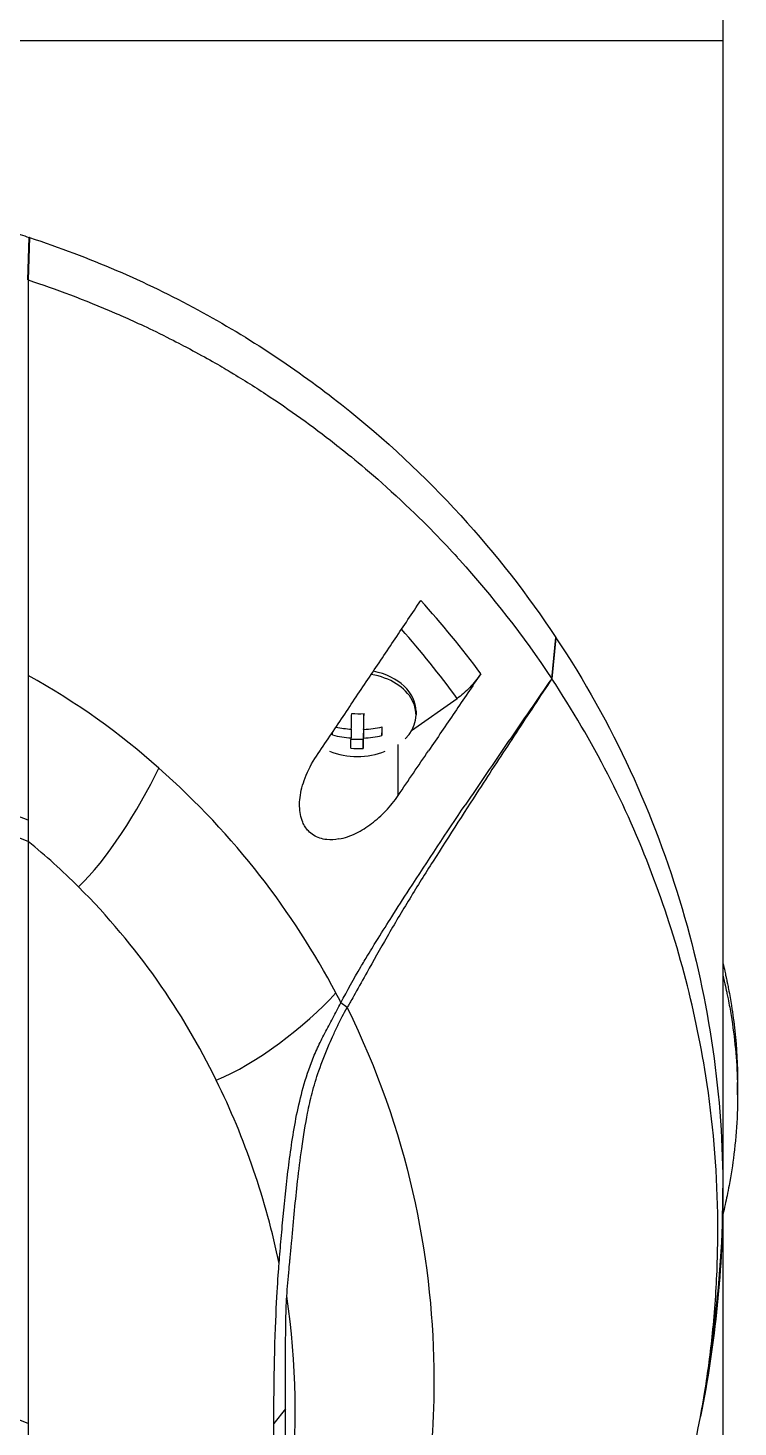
# Model space of a CAD drawing. Header units: millimetres. Extents: x 0 to 4378, y 0 to 2376.
# Drawn here: x 2232.8 to 2274.6, y 1182.7 to 1264.9 of the extents above; entities that cross this region are included whole.
import ezdxf

# ---------------------------------------------------------------- set-up
doc = ezdxf.new("R2010")
doc.units = ezdxf.units.MM
doc.header["$LTSCALE"] = 0.2

# ---------------------------------------------------------------- blocks, each defined once
blk = doc.blocks.new('Blk$A3R2-0W24J')
for p, q in [((59, 668.4), (59, 520)), ((59, 661.9), (-59, 661.9)), ((18.127, 647.848), (18.204, 650.335)), ((18.222, 650.33), (18.141, 647.834)), ((18.222, 650.33), (18.204, 650.335)), ((18.127, 647.848), (18.141, 647.834)), ((48.929, 624.395), (49.171, 626.82)), ((49.182, 626.804), (48.937, 624.392)), ((49.182, 626.804), (49.171, 626.82)), ((40.687, 621.338), (43.37, 623.235)), ((37.876, 622.34), (37.869, 622.099)), ((37.869, 622.099), (37.869, 621.413)), ((40.95, 622.484), (40.95, 622.272)), ((37.131, 621.424), (37.131, 620.91)), ((37.855, 621.587), (37.834, 620.818)), ((37.869, 621.586), (37.855, 621.587)), ((37.855, 621.587), (37.855, 620.9)), ((38.943, 621.554), (38.943, 621.044)), ((37.834, 620.818), (37.128, 620.827)), ((37.834, 620.818), (37.834, 620.29)), ((39.904, 617.536), (39.904, 620.531)), ((39.904, 617.535), (39.904, 617.535)), ((18.145, 616.076), (16.552, 616.68)), ((18.145, 614.814), (16.474, 615.46)), ((18.145, 614.814), (18.146, 580.608)), ((36.898, 605.059), (36.536, 605.343)), ((38.668, 601.019), (38.668, 601.019)), ((59.861, 599.937), (59.861, 600.644)), ((40.215, 596.339), (40.215, 596.338)), ((33.837, 593.425), (33.836, 593.425)), ((58.986, 592.853), (58.986, 592.852)), ((58.492, 586.494), (58.193, 584.224)), ((18.146, 580.608), (16.474, 581.255)), ((33.271, 581.476), (32.59, 580.608)), ((18.146, 580.608), (18.145, 546.401))]:
    blk.add_line(p, q)
for centre, radius, start, end in [((37.5, 624.337), 4.52, 248.7153, 291.30349), ((0, 594.2), 59, 351.94051, 0.23936), ((0, 594.2), 41.225, 357.17062, 357.17364), ((0, 594.2), 41.725, 354.29335, 354.29643), ((0, 594.2), 42.5, 350.05615, 350.05927)]:
    blk.add_arc(centre, radius, start, end)
for centre, major_axis, ratio, start_param, end_param in [((28.395, 611.436), (-20.282, 28.61), 0.599718, 4.750751, 4.910369), ((27.7, 610.842), (-19.378, 27.638), 0.591246, 4.746501, 4.901906), ((37.5, 626.727), (5.5, 0), 0.707107, 0.057613, 0.057622), ((37.5, 622.272), (3.45, 0), 0.707107, 5.668245, 7.615338), ((37.5, 622.484), (3.45, 0), 0.707107, 0, 1.294245), ((37.138, 624.342), (-0.062, -4.505), 0.013709, 0.866046, 1.113193), ((37.528, 625.362), (-4.279, 0.117), 0.706974, 1.505395, 1.674966), ((37.862, 624.332), (0.062, 4.505), 0.013709, 4.007639, 4.254785), ((36.05, 624.356), (-0.059, -4.28), 0.013709, 0.700706, 0.76324), ((37.493, 624.08), (4.503, -0.123), 0.706974, 4.404073, 4.65122), ((37.507, 624.593), (-4.503, 0.123), 0.706974, 1.30569, 1.509627), ((37.493, 624.08), (4.503, -0.123), 0.706974, 4.812327, 5.059474), ((37.507, 624.593), (-4.503, 0.123), 0.706974, 1.670734, 1.917881), ((38.95, 624.317), (0.059, 4.28), 0.013709, 3.842299, 4.01187), ((37.138, 624.342), (-0.062, -4.505), 0.013709, 0.457792, 0.704938), ((37.472, 623.311), (4.279, -0.117), 0.706974, 4.646988, 4.816559), ((37.862, 624.332), (0.062, 4.505), 0.013709, 3.599384, 3.846531), ((-1080.39, 1294.856), (-1508.743, -2133.684), 0.5, 1.606688, 1.6079), ((-38.176, 525.303), (50.802, 93.208), 0.584526, 6.113536, 6.176367), ((-40.988, 584.627), (82.462, 1.556), 0.710539, 0.334686, 0.345134), ((7.261, 605.956), (12.855, 29.81), 0.938918, 5.009699, 5.009719), ((-47.538, 570.79), (-79.717, -22.186), 0.738727, 3.091652, 3.278177)]:
    blk.add_ellipse(centre, major_axis=major_axis, ratio=ratio, start_param=start_param, end_param=end_param)
for points, knots in [([(-0.175, 653.213), (0.022, 653.214), (0.219, 653.211), (0.417, 653.208), (0.614, 653.205), (0.811, 653.201), (1.009, 653.195), (1.403, 653.183), (1.797, 653.167), (2.191, 653.146), (2.978, 653.105), (3.764, 653.046), (4.547, 652.973), (5.33, 652.9), (6.11, 652.815), (6.888, 652.719), (7.666, 652.624), (8.443, 652.521), (9.215, 652.407), (9.988, 652.293), (10.758, 652.167), (11.523, 652.028), (12.287, 651.888), (13.046, 651.734), (13.798, 651.562), (13.986, 651.519), (14.173, 651.475), (14.36, 651.429), (14.546, 651.384), (14.733, 651.338), (14.918, 651.289), (15.288, 651.191), (15.656, 651.091), (16.023, 650.988), (16.39, 650.885), (16.756, 650.781), (17.121, 650.673), (17.303, 650.619), (17.484, 650.565), (17.665, 650.508), (17.845, 650.451), (18.025, 650.394), (18.204, 650.335)], [-1, -1, -1, -1, -0.96875, -0.96875, -0.96875, -0.9375, -0.9375, -0.9375, -0.875, -0.875, -0.875, -0.75, -0.75, -0.75, -0.625, -0.625, -0.625, -0.5, -0.5, -0.5, -0.375, -0.375, -0.375, -0.25, -0.25, -0.25, -0.21875, -0.21875, -0.21875, -0.1875, -0.1875, -0.1875, -0.125, -0.125, -0.125, -0.0625, -0.0625, -0.0625, -0.03125, -0.03125, -0.03125, 0, 0, 0, 0]), ([(18.222, 650.33), (19.977, 649.759), (21.681, 649.111), (23.331, 648.401), (24.981, 647.691), (26.575, 646.917), (28.109, 646.086), (31.176, 644.425), (33.996, 642.542), (36.572, 640.507), (39.148, 638.472), (41.482, 636.284), (43.577, 633.989), (45.671, 631.694), (47.528, 629.292), (49.171, 626.82)], [-1, -1, -1, -1, -0.875, -0.875, -0.875, -0.75, -0.75, -0.75, -0.5, -0.5, -0.5, -0.25, -0.25, -0.25, 0, 0, 0, 0]), ([(18.141, 647.834), (19.748, 647.307), (21.452, 646.67), (23.225, 645.905), (23.852, 645.635), (24.665, 645.273), (25.646, 644.796), (26.87, 644.201), (27.632, 643.785), (27.98, 643.596), (28.95, 643.07), (29.689, 642.635), (30.223, 642.313), (30.955, 641.873), (31.672, 641.419), (32.373, 640.954), (33.776, 640.024), (35.118, 639.047), (36.399, 638.033), (36.439, 638.002), (36.449, 637.994), (36.474, 637.974), (37.271, 637.341), (38.509, 636.333), (40.063, 634.883), (41.569, 633.476), (42.634, 632.342), (43.365, 631.54), (43.402, 631.498), (43.465, 631.43), (43.515, 631.375), (45.41, 629.277), (47.234, 626.949), (48.929, 624.395)], [-1, -1, -1, -1, -0.875, -0.875, -0.875, -0.8125, -0.8125, -0.8125, -0.75, -0.75, -0.75, -0.6875, -0.6875, -0.6875, -0.625, -0.625, -0.625, -0.5000062, -0.5000062, -0.5000062, -0.4961503, -0.4961503, -0.4961503, -0.375, -0.375, -0.375, -0.2500563, -0.2500563, -0.2500563, -0.243637, -0.243637, -0.243637, 0, 0, 0, 0]), ([(18.145, 638.605), (18.145, 636.156), (18.145, 633.773), (18.145, 631.442), (18.145, 629.112), (18.145, 626.833), (18.143, 624.588)], [0.3954379, 0.3954379, 0.3954379, 0.3954379, 0.6978194, 0.6978194, 0.6978194, 0.9999999, 0.9999999, 0.9999999, 0.9999999]), ([(38.215, 624.493), (38.717, 625.241), (39.221, 625.992), (40.224, 627.49), (40.727, 628.24), (41.229, 628.989)], [0, 0, 0, 0, 0.2704602, 0.2704602, 0.5409661, 0.5409661, 0.5409661, 0.5409661]), ([(49.182, 626.804), (50.865, 624.27), (52.316, 621.659), (53.546, 618.998), (54.776, 616.338), (55.786, 613.626), (56.595, 610.885), (57.403, 608.145), (58.007, 605.374), (58.406, 602.589), (58.805, 599.804), (59, 597.004), (59, 594.204), (58.999, 591.631), (58.829, 589.057), (58.492, 586.494)], [-1, -1, -1, -1, -0.875, -0.875, -0.875, -0.75, -0.75, -0.75, -0.625, -0.625, -0.625, -0.5, -0.5, -0.5, -0.3850838, -0.3850838, -0.3850838, -0.3850838]), ([(18.143, 624.588), (18.143, 624.462), (18.144, 624.336), (18.144, 624.211), (18.144, 623.869), (18.144, 623.532), (18.143, 623.2), (18.143, 622.868), (18.142, 622.541), (18.142, 622.219), (18.142, 621.896), (18.142, 621.579), (18.142, 621.266), (18.142, 620.64), (18.143, 620.032), (18.143, 619.44), (18.144, 618.847), (18.144, 618.271), (18.144, 617.71), (18.144, 617.149), (18.145, 616.604), (18.145, 616.076)], [-1, -1, -1, -1, -0.960972, -0.960972, -0.960972, -0.8541973, -0.8541973, -0.8541973, -0.7474227, -0.7474227, -0.7474227, -0.640648, -0.640648, -0.640648, -0.4270987, -0.4270987, -0.4270987, -0.2135493, -0.2135493, -0.2135493, 0, 0, 0, 0]), ([(35.097, 619.848), (35.62, 620.625), (36.135, 621.392), (37.179, 622.948), (37.692, 623.713), (38.215, 624.493)], [0.0002569, 0.0002569, 0.0002569, 0.0002569, 0.2815399, 0.2815399, 0.5619015, 0.5619015, 0.5619015, 0.5619015]), ([(48.937, 624.392), (48.232, 623.334), (47.533, 622.276), (46.152, 620.173), (45.454, 619.104), (43.997, 616.859), (42.858, 615.101), (41.489, 612.936), (41.029, 612.199), (40.13, 610.725), (39.685, 609.979), (39.245, 609.219)], [-1.963979, -1.963979, -1.963979, -1.963979, -1.503891, -1.503891, -1.05427, -1.05427, -0.532904, -0.532904, -0.264896, -0.264896, -0.000001, -0.000001, -0.000001, -0.000001]), ([(44.763, 624.688), (44.251, 623.932), (43.738, 623.176), (42.712, 621.665), (42.198, 620.909), (41.685, 620.154)], [0.0000037, 0.0000037, 0.0000037, 0.0000037, 0.2741089, 0.2741089, 0.5482071, 0.5482071, 0.5482071, 0.5482071]), ([(44.763, 624.688), (44.566, 624.397), (44.345, 624.124), (43.871, 623.63), (43.621, 623.413), (43.37, 623.235)], [0, 0, 0, 0, 0.1054177, 0.1054177, 0.211832, 0.211832, 0.211832, 0.211832]), ([(48.929, 624.395), (48.505, 623.783), (48.081, 623.169), (47.23, 621.935), (46.803, 621.314), (45.527, 619.452), (44.673, 618.198), (43.833, 616.951)], [-0.9008257, -0.9008257, -0.9008257, -0.9008257, -0.6771992, -0.6771992, -0.4512251, -0.4512251, 0, 0, 0, 0]), ([(48.937, 624.392), (48.936, 624.393), (48.934, 624.393), (48.932, 624.394), (48.93, 624.395), (48.929, 624.395)], [0, 0, 0, 0, 0.001275561, 0.001275561, 0.002551107, 0.002551107, 0.002551107, 0.002551107]), ([(48.929, 559.443), (49.595, 560.447), (50.224, 561.462), (51.016, 562.83), (51.209, 563.172), (52.159, 564.893), (52.85, 566.277), (53.912, 568.633), (54.308, 569.578), (55.171, 571.793), (55.617, 573.068), (56.247, 575.086), (56.462, 575.825), (57.19, 578.523), (57.617, 580.504), (58.123, 583.629), (58.274, 584.775), (58.524, 587.212), (58.615, 588.518), (58.687, 590.521), (58.7, 591.218), (58.7, 592.259), (58.697, 592.607), (58.644, 595.659), (58.414, 598.359), (57.357, 605.096), (56.29, 609.098), (53.308, 616.906), (51.371, 620.721), (48.937, 624.392)], [-9.408292, -9.408292, -9.408292, -9.408292, -8.940225, -8.940225, -8.784061, -8.784061, -8.159936, -8.159936, -7.746635, -7.746635, -7.195733, -7.195733, -6.880511, -6.880511, -6.03378, -6.03378, -5.549642, -5.549642, -4.992589, -4.992589, -4.695557, -4.695557, -4.54853, -4.54853, -3.420514, -3.420514, -1.719638, -1.719638, 0, 0, 0, 0]), ([(36.41, 614.97), (36.167, 614.926), (35.927, 614.912), (35.417, 614.963), (35.155, 615.045), (34.814, 615.258), (34.711, 615.343), (34.55, 615.514), (34.489, 615.593), (34.378, 615.765), (34.329, 615.858), (34.228, 616.095), (34.183, 616.244), (34.091, 616.716), (34.086, 617.056), (34.175, 617.789), (34.279, 618.181), (34.597, 619.009), (34.828, 619.444), (35.097, 619.848)], [-0.7623764, -0.7623764, -0.7623764, -0.7623764, -0.6736588, -0.6736588, -0.5663891, -0.5663891, -0.5135419, -0.5135419, -0.4749692, -0.4749692, -0.4359064, -0.4359064, -0.3805891, -0.3805891, -0.2695912, -0.2695912, -0.1460617, -0.1460617, -0.0002815, -0.0002815, -0.0002815, -0.0002815]), ([(36.238, 605.915), (34.98, 608.288), (33.5, 610.602), (31.772, 612.82), (30.043, 615.037), (28.066, 617.158), (25.828, 619.135)], [0, 0, 0, 0, 0.5, 0.5, 0.5, 1, 1, 1, 1]), ([(36.41, 614.97), (36.75, 615.032), (37.094, 615.153), (37.741, 615.47), (38.048, 615.662), (38.631, 616.103), (38.911, 616.353), (39.437, 616.906), (39.684, 617.212), (39.904, 617.535)], [0.0008937, 0.0008937, 0.0008937, 0.0008937, 0.1243393, 0.1243393, 0.2392492, 0.2392492, 0.3539051, 0.3539051, 0.4711433, 0.4711433, 0.4711433, 0.4711433]), ([(36.536, 605.343), (36.9, 606.054), (37.29, 606.753), (37.835, 607.677), (37.974, 607.908), (38.315, 608.47), (38.527, 608.813), (38.986, 609.549), (39.275, 610.006), (39.863, 610.931), (40.206, 611.466), (41.63, 613.664), (42.774, 615.38), (43.833, 616.951)], [0.000002, 0.000002, 0.000002, 0.000002, 0.24152, 0.24152, 0.323079, 0.323079, 0.438614, 0.438614, 0.597649, 0.597649, 0.817365, 0.817365, 1.502617, 1.502617, 1.502617, 1.502617]), ([(29.204, 600.787), (28.219, 602.799), (27.064, 604.771), (25.719, 606.677), (24.374, 608.583), (22.838, 610.422), (21.095, 612.159)], [-1, -1, -1, -1, -0.5, -0.5, -0.5, 0, 0, 0, 0]), ([(39.245, 609.219), (38.83, 608.502), (38.422, 607.773), (37.833, 606.72), (37.598, 606.3), (37.149, 605.503), (37.059, 605.345), (36.971, 605.192), (36.934, 605.126), (36.898, 605.06)], [-0.1355219, -0.1355219, -0.1355219, -0.1355219, -0.086038, -0.086038, -0.0532637, -0.0532637, -0.0231547, -0.0231547, 0, 0, 0, 0]), ([(59, 607.678), (59.001, 607.673), (59.002, 607.668), (59.039, 607.509), (59.076, 607.345), (59.122, 607.139), (59.133, 607.085), (59.154, 606.991), (59.163, 606.948), (59.182, 606.864), (59.188, 606.833), (59.203, 606.763), (59.213, 606.717), (59.239, 606.595), (59.254, 606.522), (59.291, 606.345), (59.312, 606.24), (59.363, 605.975), (59.393, 605.815), (59.449, 605.493), (59.476, 605.332), (59.581, 604.677), (59.646, 604.182), (59.807, 602.675), (59.861, 601.66), (59.861, 600.644)], [-7.2397832, -7.2397832, -7.2397832, -7.2397832, -7.2390372, -7.2390372, -7.2154363, -7.2154363, -7.2062893, -7.2062893, -7.1981312, -7.1981312, -7.1894816, -7.1894816, -7.1697467, -7.1697467, -7.1373366, -7.1373366, -7.0923724, -7.0923724, -7.0237854, -7.0237854, -6.9549367, -6.9549367, -6.7442417, -6.7442417, -6.3137939, -6.3137939, -6.3137939, -6.3137939]), ([(59.001, 606.971), (59.118, 606.464), (59.196, 606.091), (59.261, 605.782), (59.283, 605.676), (59.369, 605.243), (59.427, 604.921), (59.694, 603.296), (59.817, 601.988), (59.888, 599.263), (59.82, 597.847), (59.571, 595.823), (59.476, 595.211), (59.324, 594.402), (59.287, 594.212), (59.206, 593.829), (59.164, 593.638), (59.086, 593.284), (59.043, 593.097), (59, 592.911)], [0.316575, 0.316575, 0.316575, 0.316575, 0.3432593, 0.3432593, 0.3572552, 0.3572552, 0.400141, 0.400141, 0.5721057, 0.5721057, 0.7581527, 0.7581527, 0.8392653, 0.8392653, 0.8651236, 0.8651236, 0.8858206, 0.8858206, 0.9089999, 0.9089999, 0.9089999, 0.9089999]), ([(32.897, 590.008), (32.902, 590.068), (32.907, 590.128), (32.912, 590.188), (32.932, 590.432), (32.952, 590.678), (32.973, 590.923), (33.014, 591.414), (33.056, 591.908), (33.102, 592.405), (33.192, 593.398), (33.294, 594.401), (33.419, 595.422), (33.482, 595.932), (33.549, 596.447), (33.625, 596.966), (33.701, 597.486), (33.786, 598.011), (33.89, 598.543), (33.993, 599.074), (34.115, 599.613), (34.262, 600.16), (34.409, 600.707), (34.582, 601.263), (34.798, 601.829), (34.906, 602.112), (35.026, 602.397), (35.157, 602.684), (35.289, 602.971), (35.433, 603.261), (35.584, 603.552), (35.735, 603.844), (35.892, 604.139), (36.052, 604.437), (36.213, 604.735), (36.376, 605.037), (36.536, 605.343)], [-0.9999998, -0.9999998, -0.9999998, -0.9999998, -0.9872524, -0.9872524, -0.9872524, -0.9352918, -0.9352918, -0.9352918, -0.8313705, -0.8313705, -0.8313705, -0.6235279, -0.6235279, -0.6235279, -0.5196066, -0.5196066, -0.5196066, -0.4156852, -0.4156852, -0.4156852, -0.3117639, -0.3117639, -0.3117639, -0.2078426, -0.2078426, -0.2078426, -0.155882, -0.155882, -0.155882, -0.1039213, -0.1039213, -0.1039213, -0.0519607, -0.0519607, -0.0519607, 0, 0, 0, 0]), ([(33.352, 588.082), (33.389, 588.601), (33.433, 589.134), (33.483, 589.682), (33.499, 589.855), (33.516, 590.036), (33.535, 590.227), (33.542, 590.294), (33.551, 590.385), (33.562, 590.502), (33.576, 590.64), (33.589, 590.778), (33.602, 590.916), (33.616, 591.079), (33.629, 591.218), (33.639, 591.334), (33.75, 592.565), (33.862, 593.734), (33.987, 594.844), (34.062, 595.504), (34.141, 596.142), (34.227, 596.757), (34.333, 597.518), (34.445, 598.218), (34.571, 598.852), (34.652, 599.26), (34.74, 599.65), (34.835, 600.019), (34.95, 600.461), (35.085, 600.9), (35.236, 601.337), (35.419, 601.866), (35.625, 602.391), (35.849, 602.911), (35.931, 603.104), (36.012, 603.287), (36.091, 603.461), (36.185, 603.669), (36.281, 603.872), (36.378, 604.07), (36.453, 604.224), (36.53, 604.377), (36.608, 604.527), (36.702, 604.709), (36.799, 604.886), (36.898, 605.06)], [-1, -1, -1, -1, -0.875, -0.875, -0.875, -0.8333333, -0.8333333, -0.8333333, -0.8125, -0.8125, -0.8125, -0.78125, -0.78125, -0.78125, -0.75, -0.75, -0.75, -0.5, -0.5, -0.5, -0.375, -0.375, -0.375, -0.25, -0.25, -0.25, -0.1875, -0.1875, -0.1875, -0.125, -0.125, -0.125, -0.0625, -0.0625, -0.0625, -0.04375, -0.04375, -0.04375, -0.025, -0.025, -0.025, -0.0125, -0.0125, -0.0125, -0.0000001, -0.0000001, -0.0000001, -0.0000001]), ([(36.898, 605.059), (40.476, 597.777), (41.893, 590.552), (41.997, 583.869), (42.036, 581.345), (41.885, 578.895), (41.582, 576.533), (40.845, 570.788), (39.186, 565.497), (36.896, 560.855)], [-0.9999791, -0.9999791, -0.9999791, -0.9999791, -0.5645506, -0.5645506, -0.5645506, -0.4000732, -0.4000732, -0.4000732, -0.0000003, -0.0000003, -0.0000003, -0.0000003]), ([(32.59, 580.608), (32.591, 582.171), (32.609, 583.738), (32.728, 587.827), (32.837, 589.268), (32.897, 590.008)], [-0.5111435, -0.5111435, -0.5111435, -0.5111435, -0.3146577, -0.3146577, -0.0000106, -0.0000106, -0.0000106, -0.0000106]), ([(33.271, 581.476), (33.273, 582.577), (33.28, 583.678), (33.281, 585.338), (33.283, 585.895), (33.301, 587.076), (33.319, 587.615), (33.352, 588.082)], [-0.6888251, -0.6888251, -0.6888251, -0.6888251, -0.3635902, -0.3635902, -0.1985049, -0.1985049, -0.000001, -0.000001, -0.000001, -0.000001]), ([(33.397, 574.87), (33.46, 575.33), (33.517, 575.791), (33.566, 576.251), (33.991, 580.182), (33.931, 584.152), (33.352, 588.082)], [-0.9999957, -0.9999957, -0.9999957, -0.9999957, -0.8951223, -0.8951223, -0.8951223, 0, 0, 0, 0]), ([(33.397, 574.87), (33.385, 575.145), (33.373, 575.42), (33.353, 575.964), (33.343, 576.241), (33.318, 577.071), (33.305, 577.622), (33.276, 579.274), (33.269, 580.375), (33.271, 581.476)], [-0.9417224, -0.9417224, -0.9417224, -0.9417224, -0.8197087, -0.8197087, -0.7007719, -0.7007719, -0.467177, -0.467177, 0, 0, 0, 0]), ([(32.897, 571.208), (32.883, 571.375), (32.811, 572.311), (32.627, 575.92), (32.588, 578.264), (32.59, 580.608)], [-1.532401, -1.532401, -1.532401, -1.532401, -0.994638, -0.994638, 0, 0, 0, 0])]:
    blk.add_open_spline(points, degree=3, knots=knots)
for points in [[(18.141, 647.834), (18.145, 644.747), (18.145, 641.673), (18.145, 638.605)], [(25.828, 619.135), (23.556, 621.141), (21.005, 622.997), (18.143, 624.588)], [(21.095, 612.159), (22.752, 613.705), (24.621, 616.655), (25.828, 619.135)], [(18.145, 616.076), (18.145, 615.643), (18.145, 615.221), (18.145, 614.814)], [(29.204, 600.787), (31.522, 601.735), (34.436, 603.927), (36.238, 605.915)], [(59, 594.2), (59, 589.775), (58.556, 585.338), (57.678, 581.007)]]:
    blk.add_open_spline(points, degree=3)

msp = doc.modelspace()

# ---------------------------------------------------------------- block references
msp.add_blockref('Blk$A3R2-0W24J', (2214.674, 602.257))

doc.saveas('drawing.dxf')
